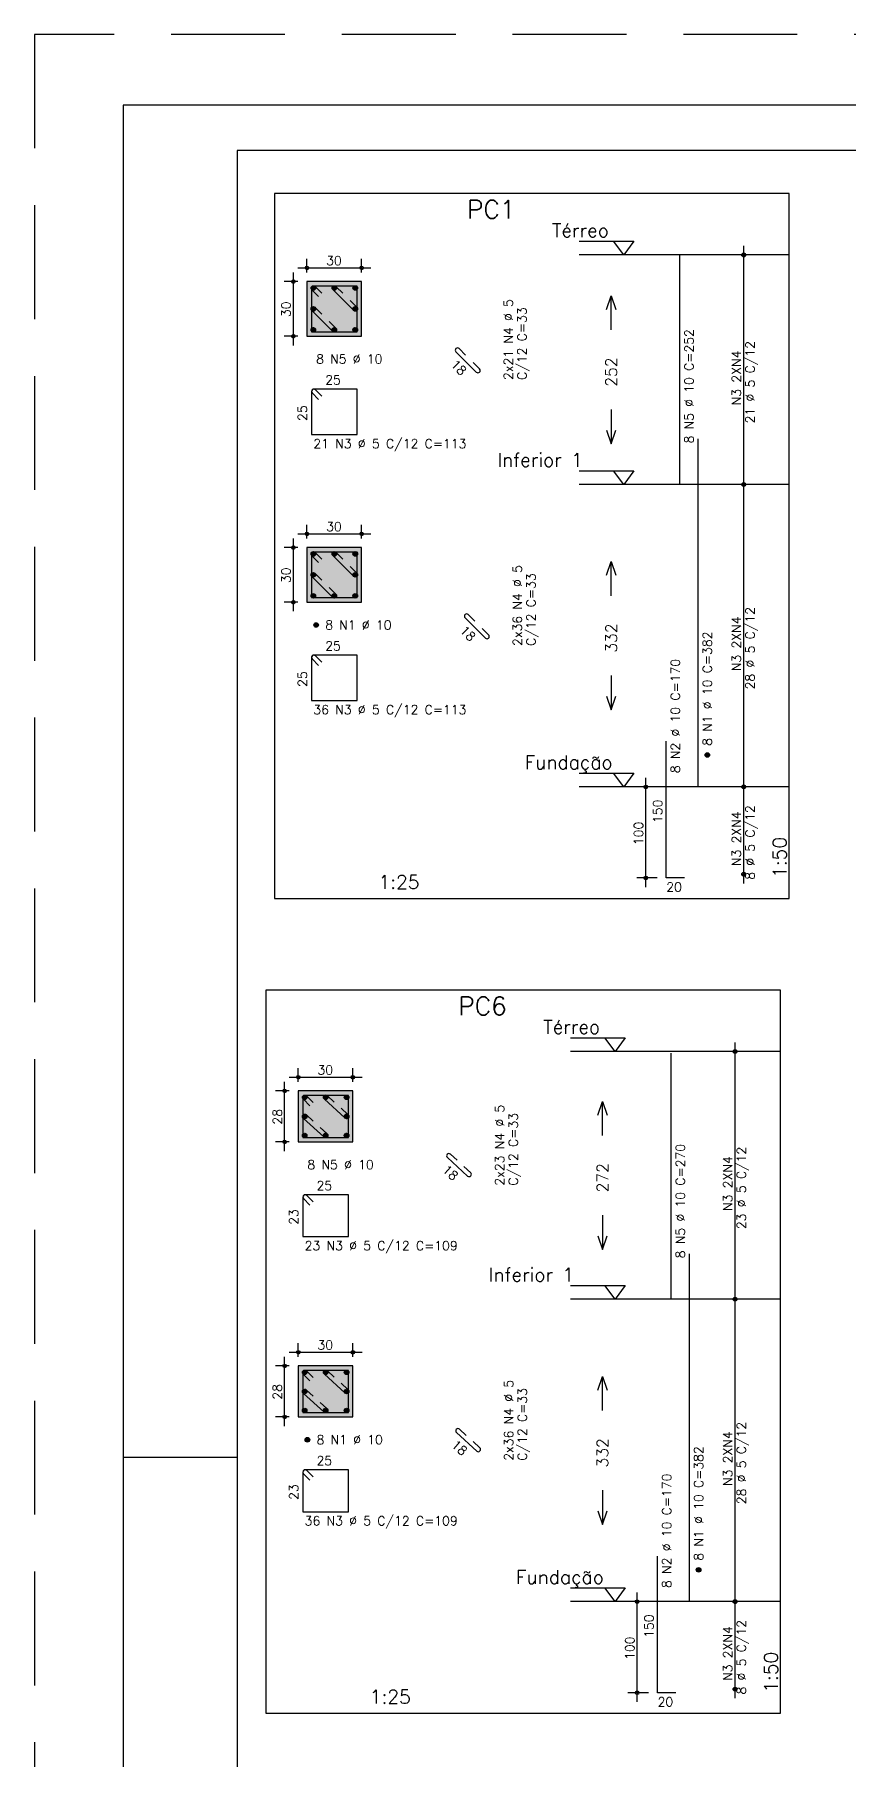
# Model space of a CAD drawing. Extents: x -1.9 to 86, y -1.2 to 61.3.
# Drawn here: x -1.95 to 15.93, y 23.43 to 61.31 of the extents above; entities that cross this region are included whole.
import ezdxf

# ---------------------------------------------------------------- set-up
doc = ezdxf.new("R2010")
doc.units = 0
doc.header["$MEASUREMENT"] = 0
doc.linetypes.add('ESTILO_TQS_0001', pattern=[0.45, 0.3, -0.15])
doc.linetypes.add('HIDDEN', pattern=[0.375, 0.25, -0.125])
doc.layers.get('0').update_dxf_attribs({"linetype": 'CONTINUOUS'})
doc.layers.get('Defpoints').update_dxf_attribs({"linetype": 'CONTINUOUS'})
for name, color, linetype in [('ARQ_FOLHA', 7, 'CONTINUOUS'), ('PENA_01', 1, 'CONTINUOUS'), ('PENA_02', 2, 'CONTINUOUS'), ('PENA_03', 3, 'CONTINUOUS'), ('PENA_04', 4, 'CONTINUOUS'), ('PENA_05', 5, 'CONTINUOUS'), ('PENA_06', 6, 'CONTINUOUS'), ('PENA_10', 253, 'CONTINUOUS')]:
    doc.layers.add(name, color=color, linetype=linetype)
doc.styles.get("Standard").update_dxf_attribs({"font": 'ROMANS.SHX'})

# ---------------------------------------------------------------- blocks, each defined once
blk = doc.blocks.new('FOLHA A1 - 841 X 594')
at = {"layer": 'ARQ_FOLHA', "color": 1}
blk.add_line((-816, 297), (-841, 297), dxfattribs=at)
for points in [[(-841, 0), (0, 0), (0, 594), (-841, 594)], [(-816, 10), (-10, 10), (-10, 584), (-816, 584)]]:
    blk.add_lwpolyline(points, close=True, dxfattribs=at)
at = {"layer": 'Defpoints', "color": 8, "linetype": 'HIDDEN', "ltscale": 100}
blk.add_lwpolyline([(-860.5, 609.5), (-860.5, -15.5), (19.5, -15.5), (19.5, 609.5)], close=True, dxfattribs=at)
blk = doc.blocks.new('*U23')
blk.add_blockref('FOLHA A1 - 841 X 594', (0, 0))

msp = doc.modelspace()

# ---------------------------------------------------------------- linework, layer by layer
at = {"layer": 'PENA_01', "linetype": 'Continuous'}
for p, q in [((13.624, 51.225), (13.624, 56.665)), ((3.734, 54.48), (3.734, 56.08)), ((3.834, 56.18), (5.434, 56.18)), ((4.034, 56.08), (4.034, 56.38)), ((5.234, 56.08), (5.234, 56.38)), ((3.834, 55.88), (3.534, 55.88)), ((3.834, 54.68), (3.534, 54.68)), ((13.624, 44.585), (13.624, 51.625)), ((4.034, 50.24), (4.034, 50.54)), ((5.234, 50.24), (5.234, 50.54)), ((3.834, 50.04), (3.534, 50.04)), ((3.734, 48.64), (3.734, 50.24)), ((3.834, 50.34), (5.434, 50.34)), ((3.834, 48.84), (3.534, 48.84)), ((11.724, 44.785), (11.274, 44.785)), ((11.474, 42.585), (11.474, 44.985)), ((13.624, 42.665), (13.624, 44.985)), ((11.724, 42.785), (11.274, 42.785)), ((13.433, 33.334), (13.433, 39.174)), ((3.543, 36.789), (3.543, 38.309)), ((3.643, 38.409), (5.243, 38.409)), ((3.843, 38.309), (3.843, 38.609)), ((5.043, 38.309), (5.043, 38.609)), ((3.643, 38.109), (3.343, 38.109)), ((3.643, 36.989), (3.343, 36.989)), ((13.433, 26.694), (13.433, 33.734)), ((3.543, 30.749), (3.543, 32.269)), ((3.643, 32.369), (5.243, 32.369)), ((3.843, 32.269), (3.843, 32.569)), ((5.043, 32.269), (5.043, 32.569)), ((3.643, 32.069), (3.343, 32.069)), ((3.643, 30.949), (3.343, 30.949)), ((11.533, 26.894), (11.083, 26.894)), ((11.283, 24.694), (11.283, 27.094)), ((13.433, 24.774), (13.433, 27.094)), ((11.533, 24.894), (11.083, 24.894))]:
    msp.add_line(p, q, dxfattribs=at)
at = {"layer": 'PENA_01', "linetype": 'ESTILO_TQS_0001'}
for points in [[(4.034, 54.68), (5.234, 54.68), (5.234, 55.88), (4.034, 55.88), (4.034, 54.68)], [(4.034, 48.84), (5.234, 48.84), (5.234, 50.04), (4.034, 50.04), (4.034, 48.84)], [(3.843, 36.989), (5.043, 36.989), (5.043, 38.109), (3.843, 38.109), (3.843, 36.989)], [(3.843, 30.949), (5.043, 30.949), (5.043, 32.069), (3.843, 32.069), (3.843, 30.949)]]:
    msp.add_lwpolyline(points, dxfattribs=at)
at = {"layer": 'PENA_02', "linetype": 'Continuous'}
for points in [[(10.614, 55.27), (10.714, 55.57), (10.814, 55.27)], [(10.714, 54.82), (10.714, 55.57)], [(10.714, 53.07), (10.714, 52.32)], [(10.614, 52.62), (10.714, 52.32), (10.814, 52.62)], [(10.614, 49.43), (10.714, 49.73), (10.814, 49.43)], [(10.714, 48.98), (10.714, 49.73)], [(10.714, 47.23), (10.714, 46.48)], [(10.614, 46.78), (10.714, 46.48), (10.814, 46.78)], [(10.423, 37.579), (10.523, 37.879), (10.623, 37.579)], [(10.523, 37.129), (10.523, 37.879)], [(10.523, 35.379), (10.523, 34.629)], [(10.423, 34.929), (10.523, 34.629), (10.623, 34.929)], [(10.423, 31.539), (10.523, 31.839), (10.623, 31.539)], [(10.523, 31.089), (10.523, 31.839)], [(10.523, 29.339), (10.523, 28.589)], [(10.423, 28.889), (10.523, 28.589), (10.623, 28.889)]]:
    msp.add_lwpolyline(points, dxfattribs=at)
for centre, radius in [((13.624, 56.465), 0.0416), ((13.624, 56.465), 0.0208), ((4.034, 56.18), 0.04), ((4.034, 56.18), 0.02), ((5.234, 56.18), 0.04), ((5.234, 56.18), 0.02), ((3.734, 55.88), 0.04), ((3.734, 55.88), 0.02), ((3.734, 54.68), 0.04), ((3.734, 54.68), 0.02), ((13.624, 51.425), 0.0416), ((13.624, 51.425), 0.0416), ((13.624, 51.425), 0.0208), ((13.624, 51.425), 0.0208), ((4.034, 50.34), 0.04), ((5.234, 50.34), 0.04), ((3.734, 50.04), 0.04), ((3.734, 50.04), 0.02), ((4.034, 50.34), 0.02), ((5.234, 50.34), 0.02), ((3.734, 48.84), 0.04), ((3.734, 48.84), 0.02), ((11.474, 44.785), 0.04), ((11.474, 44.785), 0.02), ((13.624, 44.785), 0.0416), ((13.624, 44.785), 0.0416), ((13.624, 44.785), 0.0208), ((13.624, 44.785), 0.0208), ((11.474, 42.785), 0.04), ((11.474, 42.785), 0.02), ((13.624, 42.865), 0.0416), ((13.624, 42.865), 0.0208), ((13.433, 38.974), 0.0416), ((13.433, 38.974), 0.0208), ((3.843, 38.409), 0.04), ((3.843, 38.409), 0.02), ((5.043, 38.409), 0.04), ((5.043, 38.409), 0.02), ((3.543, 38.109), 0.04), ((3.543, 38.109), 0.02), ((3.543, 36.989), 0.04), ((3.543, 36.989), 0.02), ((13.433, 33.534), 0.0416), ((13.433, 33.534), 0.0416), ((13.433, 33.534), 0.0208), ((13.433, 33.534), 0.0208), ((3.843, 32.369), 0.04), ((3.843, 32.369), 0.02), ((5.043, 32.369), 0.04), ((5.043, 32.369), 0.02), ((3.543, 32.069), 0.04), ((3.543, 32.069), 0.02), ((3.543, 30.949), 0.04), ((3.543, 30.949), 0.02), ((11.283, 26.894), 0.04), ((11.283, 26.894), 0.02), ((13.433, 26.894), 0.0416), ((13.433, 26.894), 0.0416), ((13.433, 26.894), 0.0208), ((13.433, 26.894), 0.0208), ((13.433, 24.974), 0.0416), ((11.283, 24.894), 0.04), ((11.283, 24.894), 0.02), ((13.433, 24.974), 0.0208)]:
    msp.add_circle(centre, radius, dxfattribs=at)
at = {"layer": 'PENA_03', "linetype": 'Continuous'}
for p, q in [((13.624, 56.465), (13.624, 56.465)), ((4.034, 55.88), (4.034, 55.88)), ((4.034, 55.88), (4.034, 55.88)), ((4.125, 55.733), (4.181, 55.789)), ((4.125, 55.747), (4.167, 55.789)), ((4.127, 55.721), (4.192, 55.786)), ((4.132, 55.712), (4.202, 55.781)), ((4.139, 55.704), (4.209, 55.775)), ((4.146, 55.698), (4.216, 55.767)), ((4.156, 55.693), (4.221, 55.758)), ((4.167, 55.69), (4.223, 55.747)), ((4.181, 55.69), (4.223, 55.733)), ((4.585, 55.733), (4.641, 55.789)), ((4.585, 55.747), (4.627, 55.789)), ((4.587, 55.721), (4.652, 55.786)), ((4.592, 55.712), (4.662, 55.781)), ((4.599, 55.704), (4.669, 55.775)), ((4.606, 55.698), (4.676, 55.767)), ((4.616, 55.693), (4.681, 55.758)), ((4.627, 55.69), (4.683, 55.747)), ((4.641, 55.69), (4.683, 55.733)), ((5.045, 55.733), (5.101, 55.789)), ((5.045, 55.747), (5.087, 55.789)), ((5.047, 55.721), (5.112, 55.786)), ((5.052, 55.712), (5.122, 55.781)), ((5.059, 55.704), (5.129, 55.775)), ((5.066, 55.698), (5.136, 55.767)), ((5.076, 55.693), (5.141, 55.758)), ((5.087, 55.69), (5.143, 55.747)), ((5.101, 55.69), (5.143, 55.733)), ((5.234, 55.88), (5.234, 55.88)), ((4.125, 55.273), (4.181, 55.329)), ((4.125, 55.287), (4.167, 55.329)), ((4.127, 55.261), (4.192, 55.326)), ((4.132, 55.252), (4.202, 55.321)), ((4.139, 55.244), (4.209, 55.315)), ((4.146, 55.238), (4.216, 55.307)), ((5.045, 55.273), (5.101, 55.329)), ((5.045, 55.287), (5.087, 55.329)), ((5.047, 55.261), (5.112, 55.326)), ((5.052, 55.252), (5.122, 55.321)), ((5.059, 55.244), (5.129, 55.315)), ((5.066, 55.238), (5.136, 55.307)), ((4.156, 55.233), (4.221, 55.298)), ((4.167, 55.23), (4.223, 55.287)), ((4.181, 55.23), (4.223, 55.273)), ((5.076, 55.233), (5.141, 55.298)), ((5.087, 55.23), (5.143, 55.287)), ((5.101, 55.23), (5.143, 55.273)), ((4.034, 54.68), (4.034, 54.68)), ((4.125, 54.813), (4.181, 54.869)), ((4.125, 54.827), (4.167, 54.869)), ((4.127, 54.801), (4.192, 54.866)), ((4.132, 54.792), (4.202, 54.861)), ((4.139, 54.784), (4.209, 54.855)), ((4.146, 54.778), (4.216, 54.847)), ((4.156, 54.773), (4.221, 54.838)), ((4.167, 54.77), (4.223, 54.827)), ((4.181, 54.77), (4.223, 54.813)), ((4.585, 54.813), (4.641, 54.869)), ((4.585, 54.827), (4.627, 54.869)), ((4.587, 54.801), (4.652, 54.866)), ((4.592, 54.792), (4.662, 54.861)), ((4.599, 54.784), (4.669, 54.855)), ((4.606, 54.778), (4.676, 54.847)), ((4.616, 54.773), (4.681, 54.838)), ((4.627, 54.77), (4.683, 54.827)), ((4.641, 54.77), (4.683, 54.813)), ((5.045, 54.813), (5.101, 54.869)), ((5.045, 54.827), (5.087, 54.869)), ((5.047, 54.801), (5.112, 54.866)), ((5.052, 54.792), (5.122, 54.861)), ((5.059, 54.784), (5.129, 54.855)), ((5.066, 54.778), (5.136, 54.847)), ((5.076, 54.773), (5.141, 54.838)), ((5.087, 54.77), (5.143, 54.827)), ((5.101, 54.77), (5.143, 54.813)), ((13.624, 51.425), (13.624, 51.425)), ((13.624, 51.425), (13.624, 51.425)), ((4.034, 50.04), (4.034, 50.04)), ((4.034, 50.04), (4.034, 50.04)), ((5.234, 50.04), (5.234, 50.04)), ((4.034, 48.84), (4.034, 48.84)), ((11.924, 44.785), (11.924, 44.785)), ((13.624, 44.785), (13.624, 44.785)), ((13.624, 44.785), (13.624, 44.785)), ((13.624, 42.865), (13.624, 42.865)), ((11.924, 42.785), (11.924, 42.785)), ((13.433, 38.974), (13.433, 38.974)), ((3.843, 38.109), (3.843, 38.109)), ((3.843, 38.109), (3.843, 38.109)), ((3.933, 37.962), (3.99, 38.019)), ((3.933, 37.976), (3.976, 38.019)), ((3.936, 37.951), (4.001, 38.016)), ((3.941, 37.942), (4.01, 38.011)), ((3.947, 37.934), (4.018, 38.005)), ((3.955, 37.928), (4.024, 37.997)), ((3.964, 37.923), (4.029, 37.988)), ((3.976, 37.92), (4.032, 37.976)), ((3.99, 37.92), (4.032, 37.962)), ((4.393, 37.962), (4.45, 38.019)), ((4.393, 37.976), (4.436, 38.019)), ((4.396, 37.951), (4.461, 38.016)), ((4.401, 37.942), (4.47, 38.011)), ((4.407, 37.934), (4.478, 38.005)), ((4.415, 37.928), (4.484, 37.997)), ((4.424, 37.923), (4.489, 37.988)), ((4.436, 37.92), (4.492, 37.976)), ((4.45, 37.92), (4.492, 37.962)), ((4.853, 37.962), (4.91, 38.019)), ((4.853, 37.976), (4.896, 38.019)), ((4.856, 37.951), (4.921, 38.016)), ((4.861, 37.942), (4.93, 38.011)), ((4.867, 37.934), (4.938, 38.005)), ((4.875, 37.928), (4.944, 37.997)), ((4.884, 37.923), (4.949, 37.988)), ((4.896, 37.92), (4.952, 37.976)), ((4.91, 37.92), (4.952, 37.962)), ((5.043, 38.109), (5.043, 38.109)), ((3.933, 37.542), (3.99, 37.599)), ((3.933, 37.556), (3.976, 37.599)), ((3.936, 37.531), (4.001, 37.596)), ((3.941, 37.522), (4.01, 37.591)), ((3.947, 37.514), (4.018, 37.585)), ((3.955, 37.508), (4.024, 37.577)), ((3.964, 37.503), (4.029, 37.568)), ((3.976, 37.5), (4.032, 37.556)), ((3.99, 37.5), (4.032, 37.542)), ((4.853, 37.542), (4.91, 37.599)), ((4.853, 37.556), (4.896, 37.599)), ((4.856, 37.531), (4.921, 37.596)), ((4.861, 37.522), (4.93, 37.591)), ((4.867, 37.514), (4.938, 37.585)), ((4.875, 37.508), (4.944, 37.577)), ((4.884, 37.503), (4.949, 37.568)), ((4.896, 37.5), (4.952, 37.556)), ((4.91, 37.5), (4.952, 37.542)), ((3.933, 37.122), (3.99, 37.179)), ((3.933, 37.136), (3.976, 37.179)), ((3.936, 37.111), (4.001, 37.176)), ((3.941, 37.102), (4.01, 37.171)), ((3.947, 37.094), (4.018, 37.165)), ((3.955, 37.088), (4.024, 37.157)), ((3.964, 37.083), (4.029, 37.148)), ((3.976, 37.08), (4.032, 37.136)), ((3.99, 37.08), (4.032, 37.122)), ((4.393, 37.122), (4.45, 37.179)), ((4.393, 37.136), (4.436, 37.179)), ((4.396, 37.111), (4.461, 37.176)), ((4.401, 37.102), (4.47, 37.171)), ((4.407, 37.094), (4.478, 37.165)), ((4.415, 37.088), (4.484, 37.157)), ((4.424, 37.083), (4.489, 37.148)), ((4.436, 37.08), (4.492, 37.136)), ((4.45, 37.08), (4.492, 37.122)), ((4.853, 37.122), (4.91, 37.179)), ((4.853, 37.136), (4.896, 37.179)), ((4.856, 37.111), (4.921, 37.176)), ((4.861, 37.102), (4.93, 37.171)), ((4.867, 37.094), (4.938, 37.165)), ((4.875, 37.088), (4.944, 37.157)), ((4.884, 37.083), (4.949, 37.148)), ((4.896, 37.08), (4.952, 37.136)), ((4.91, 37.08), (4.952, 37.122)), ((3.843, 36.989), (3.843, 36.989)), ((13.433, 33.534), (13.433, 33.534)), ((13.433, 33.534), (13.433, 33.534)), ((3.843, 32.069), (3.843, 32.069)), ((3.843, 32.069), (3.843, 32.069)), ((5.043, 32.069), (5.043, 32.069)), ((3.843, 30.949), (3.843, 30.949)), ((11.733, 26.894), (11.733, 26.894)), ((13.433, 26.894), (13.433, 26.894)), ((13.433, 26.894), (13.433, 26.894)), ((11.733, 24.894), (11.733, 24.894)), ((13.433, 24.974), (13.433, 24.974))]:
    msp.add_line(p, q, dxfattribs=at)
for points in [[(3.324, 42.335), (14.624, 42.335), (14.624, 57.815), (3.324, 57.815), (3.324, 42.335)], [(10.014, 56.765), (11.214, 56.765), (10.989, 56.465), (10.764, 56.765)], [(14.624, 56.465), (10.014, 56.465)], [(4.034, 54.68), (5.234, 54.68), (5.234, 55.88), (4.034, 55.88), (4.034, 54.68)], [(10.014, 51.725), (11.214, 51.725), (10.989, 51.425), (10.764, 51.725)], [(14.624, 51.425), (10.014, 51.425)], [(4.034, 48.84), (5.234, 48.84), (5.234, 50.04), (4.034, 50.04), (4.034, 48.84)], [(10.014, 45.085), (11.214, 45.085), (10.989, 44.785), (10.764, 45.085)], [(14.624, 44.785), (10.014, 44.785)], [(3.133, 24.444), (14.433, 24.444), (14.433, 40.324), (3.133, 40.324), (3.133, 24.444)], [(9.823, 39.274), (11.023, 39.274), (10.798, 38.974), (10.573, 39.274)], [(14.433, 38.974), (9.823, 38.974)], [(3.843, 36.989), (5.043, 36.989), (5.043, 38.109), (3.843, 38.109), (3.843, 36.989)], [(9.823, 33.834), (11.023, 33.834), (10.798, 33.534), (10.573, 33.834)], [(14.433, 33.534), (9.823, 33.534)], [(3.843, 30.949), (5.043, 30.949), (5.043, 32.069), (3.843, 32.069), (3.843, 30.949)], [(9.823, 27.194), (11.023, 27.194), (10.798, 26.894), (10.573, 27.194)], [(14.433, 26.894), (9.823, 26.894)]]:
    msp.add_lwpolyline(points, dxfattribs=at)
for centre in [(4.174, 55.74), (4.634, 55.74), (5.094, 55.74), (4.174, 55.28), (5.094, 55.28), (4.174, 54.82), (4.634, 54.82), (5.094, 54.82), (4.174, 49.9), (4.634, 49.9), (5.094, 49.9), (4.174, 49.44), (5.094, 49.44), (4.174, 48.98), (4.634, 48.98), (5.094, 48.98), (4.234, 48.34), (12.824, 45.485), (3.983, 37.969), (4.443, 37.969), (4.903, 37.969), (3.983, 37.549), (4.903, 37.549), (3.983, 37.129), (4.443, 37.129), (4.903, 37.129), (3.983, 31.929), (4.443, 31.929), (4.903, 31.929), (3.983, 31.509), (4.903, 31.509), (3.983, 31.089), (4.443, 31.089), (4.903, 31.089), (4.043, 30.449), (12.633, 27.594)]:
    msp.add_circle(centre, 0.05, dxfattribs=at)
for points in [[(4.224, 55.74), (4.149, 55.783), (4.127, 55.757)], [(4.224, 55.74), (4.127, 55.757), (4.127, 55.723)], [(4.224, 55.74), (4.127, 55.723), (4.149, 55.696)], [(4.224, 55.74), (4.183, 55.789), (4.149, 55.783)], [(4.224, 55.74), (4.149, 55.696), (4.183, 55.69)], [(4.224, 55.74), (4.212, 55.772), (4.183, 55.789)], [(4.224, 55.74), (4.183, 55.69), (4.212, 55.707)], [(4.224, 55.74), (4.212, 55.707), (4.224, 55.74)], [(4.684, 55.74), (4.609, 55.783), (4.587, 55.757)], [(4.684, 55.74), (4.587, 55.757), (4.587, 55.723)], [(4.684, 55.74), (4.587, 55.723), (4.609, 55.696)], [(4.684, 55.74), (4.643, 55.789), (4.609, 55.783)], [(4.684, 55.74), (4.609, 55.696), (4.643, 55.69)], [(4.684, 55.74), (4.672, 55.772), (4.643, 55.789)], [(4.684, 55.74), (4.643, 55.69), (4.672, 55.707)], [(4.684, 55.74), (4.672, 55.707), (4.684, 55.74)], [(5.144, 55.74), (5.069, 55.783), (5.047, 55.757)], [(5.144, 55.74), (5.047, 55.757), (5.047, 55.723)], [(5.144, 55.74), (5.047, 55.723), (5.069, 55.696)], [(5.144, 55.74), (5.103, 55.789), (5.069, 55.783)], [(5.144, 55.74), (5.069, 55.696), (5.103, 55.69)], [(5.144, 55.74), (5.132, 55.772), (5.103, 55.789)], [(5.144, 55.74), (5.103, 55.69), (5.132, 55.707)], [(5.144, 55.74), (5.132, 55.707), (5.144, 55.74)], [(4.224, 55.28), (4.149, 55.323), (4.127, 55.297)], [(4.224, 55.28), (4.183, 55.329), (4.149, 55.323)], [(4.224, 55.28), (4.212, 55.312), (4.183, 55.329)], [(5.144, 55.28), (5.069, 55.323), (5.047, 55.297)], [(5.144, 55.28), (5.103, 55.329), (5.069, 55.323)], [(5.144, 55.28), (5.132, 55.312), (5.103, 55.329)], [(4.224, 55.28), (4.127, 55.297), (4.127, 55.263)], [(4.224, 55.28), (4.127, 55.263), (4.149, 55.236)], [(4.224, 55.28), (4.149, 55.236), (4.183, 55.23)], [(4.224, 55.28), (4.183, 55.23), (4.212, 55.247)], [(4.224, 55.28), (4.212, 55.247), (4.224, 55.28)], [(5.144, 55.28), (5.047, 55.297), (5.047, 55.263)], [(5.144, 55.28), (5.047, 55.263), (5.069, 55.236)], [(5.144, 55.28), (5.069, 55.236), (5.103, 55.23)], [(5.144, 55.28), (5.103, 55.23), (5.132, 55.247)], [(5.144, 55.28), (5.132, 55.247), (5.144, 55.28)], [(4.224, 54.82), (4.149, 54.863), (4.127, 54.837)], [(4.224, 54.82), (4.127, 54.837), (4.127, 54.803)], [(4.224, 54.82), (4.127, 54.803), (4.149, 54.776)], [(4.224, 54.82), (4.183, 54.869), (4.149, 54.863)], [(4.224, 54.82), (4.149, 54.776), (4.183, 54.77)], [(4.224, 54.82), (4.212, 54.852), (4.183, 54.869)], [(4.224, 54.82), (4.183, 54.77), (4.212, 54.787)], [(4.224, 54.82), (4.212, 54.787), (4.224, 54.82)], [(4.684, 54.82), (4.609, 54.863), (4.587, 54.837)], [(4.684, 54.82), (4.587, 54.837), (4.587, 54.803)], [(4.684, 54.82), (4.587, 54.803), (4.609, 54.776)], [(4.684, 54.82), (4.643, 54.869), (4.609, 54.863)], [(4.684, 54.82), (4.609, 54.776), (4.643, 54.77)], [(4.684, 54.82), (4.672, 54.852), (4.643, 54.869)], [(4.684, 54.82), (4.643, 54.77), (4.672, 54.787)], [(4.684, 54.82), (4.672, 54.787), (4.684, 54.82)], [(5.144, 54.82), (5.069, 54.863), (5.047, 54.837)], [(5.144, 54.82), (5.047, 54.837), (5.047, 54.803)], [(5.144, 54.82), (5.047, 54.803), (5.069, 54.776)], [(5.144, 54.82), (5.103, 54.869), (5.069, 54.863)], [(5.144, 54.82), (5.069, 54.776), (5.103, 54.77)], [(5.144, 54.82), (5.132, 54.852), (5.103, 54.869)], [(5.144, 54.82), (5.103, 54.77), (5.132, 54.787)], [(5.144, 54.82), (5.132, 54.787), (5.144, 54.82)], [(4.224, 49.9), (4.149, 49.943), (4.127, 49.917)], [(4.224, 49.9), (4.127, 49.917), (4.127, 49.883)], [(4.224, 49.9), (4.127, 49.883), (4.149, 49.856)], [(4.224, 49.9), (4.183, 49.949), (4.149, 49.943)], [(4.224, 49.9), (4.149, 49.856), (4.183, 49.85)], [(4.224, 49.9), (4.212, 49.932), (4.183, 49.949)], [(4.224, 49.9), (4.183, 49.85), (4.212, 49.867)], [(4.224, 49.9), (4.212, 49.867), (4.224, 49.9)], [(4.684, 49.9), (4.609, 49.943), (4.587, 49.917)], [(4.684, 49.9), (4.587, 49.917), (4.587, 49.883)], [(4.684, 49.9), (4.587, 49.883), (4.609, 49.856)], [(4.684, 49.9), (4.643, 49.949), (4.609, 49.943)], [(4.684, 49.9), (4.609, 49.856), (4.643, 49.85)], [(4.684, 49.9), (4.672, 49.932), (4.643, 49.949)], [(4.684, 49.9), (4.643, 49.85), (4.672, 49.867)], [(4.684, 49.9), (4.672, 49.867), (4.684, 49.9)], [(5.144, 49.9), (5.069, 49.943), (5.047, 49.917)], [(5.144, 49.9), (5.047, 49.917), (5.047, 49.883)], [(5.144, 49.9), (5.047, 49.883), (5.069, 49.856)], [(5.144, 49.9), (5.103, 49.949), (5.069, 49.943)], [(5.144, 49.9), (5.069, 49.856), (5.103, 49.85)], [(5.144, 49.9), (5.132, 49.932), (5.103, 49.949)], [(5.144, 49.9), (5.103, 49.85), (5.132, 49.867)], [(5.144, 49.9), (5.132, 49.867), (5.144, 49.9)], [(4.224, 49.44), (4.149, 49.483), (4.127, 49.457)], [(4.224, 49.44), (4.127, 49.457), (4.127, 49.423)], [(4.224, 49.44), (4.127, 49.423), (4.149, 49.396)], [(4.224, 49.44), (4.183, 49.489), (4.149, 49.483)], [(4.224, 49.44), (4.149, 49.396), (4.183, 49.39)], [(4.224, 49.44), (4.212, 49.472), (4.183, 49.489)], [(4.224, 49.44), (4.183, 49.39), (4.212, 49.407)], [(4.224, 49.44), (4.212, 49.407), (4.224, 49.44)], [(5.144, 49.44), (5.069, 49.483), (5.047, 49.457)], [(5.144, 49.44), (5.047, 49.457), (5.047, 49.423)], [(5.144, 49.44), (5.047, 49.423), (5.069, 49.396)], [(5.144, 49.44), (5.103, 49.489), (5.069, 49.483)], [(5.144, 49.44), (5.069, 49.396), (5.103, 49.39)], [(5.144, 49.44), (5.132, 49.472), (5.103, 49.489)], [(5.144, 49.44), (5.103, 49.39), (5.132, 49.407)], [(5.144, 49.44), (5.132, 49.407), (5.144, 49.44)], [(4.224, 48.98), (4.149, 49.023), (4.127, 48.997)], [(4.224, 48.98), (4.127, 48.997), (4.127, 48.963)], [(4.224, 48.98), (4.127, 48.963), (4.149, 48.936)], [(4.224, 48.98), (4.183, 49.029), (4.149, 49.023)], [(4.224, 48.98), (4.149, 48.936), (4.183, 48.93)], [(4.224, 48.98), (4.212, 49.012), (4.183, 49.029)], [(4.224, 48.98), (4.183, 48.93), (4.212, 48.947)], [(4.224, 48.98), (4.212, 48.947), (4.224, 48.98)], [(4.684, 48.98), (4.609, 49.023), (4.587, 48.997)], [(4.684, 48.98), (4.587, 48.997), (4.587, 48.963)], [(4.684, 48.98), (4.587, 48.963), (4.609, 48.936)], [(4.684, 48.98), (4.643, 49.029), (4.609, 49.023)], [(4.684, 48.98), (4.609, 48.936), (4.643, 48.93)], [(4.684, 48.98), (4.672, 49.012), (4.643, 49.029)], [(4.684, 48.98), (4.643, 48.93), (4.672, 48.947)], [(4.684, 48.98), (4.672, 48.947), (4.684, 48.98)], [(5.144, 48.98), (5.069, 49.023), (5.047, 48.997)], [(5.144, 48.98), (5.047, 48.997), (5.047, 48.963)], [(5.144, 48.98), (5.047, 48.963), (5.069, 48.936)], [(5.144, 48.98), (5.103, 49.029), (5.069, 49.023)], [(5.144, 48.98), (5.069, 48.936), (5.103, 48.93)], [(5.144, 48.98), (5.132, 49.012), (5.103, 49.029)], [(5.144, 48.98), (5.103, 48.93), (5.132, 48.947)], [(5.144, 48.98), (5.132, 48.947), (5.144, 48.98)], [(4.284, 48.34), (4.209, 48.383), (4.187, 48.357)], [(4.284, 48.34), (4.187, 48.357), (4.187, 48.323)], [(4.284, 48.34), (4.187, 48.323), (4.209, 48.296)], [(4.284, 48.34), (4.243, 48.389), (4.209, 48.383)], [(4.284, 48.34), (4.209, 48.296), (4.243, 48.29)], [(4.284, 48.34), (4.272, 48.372), (4.243, 48.389)], [(4.284, 48.34), (4.243, 48.29), (4.272, 48.307)], [(4.284, 48.34), (4.272, 48.307), (4.284, 48.34)], [(12.874, 45.485), (12.799, 45.528), (12.777, 45.502)], [(12.874, 45.485), (12.777, 45.502), (12.777, 45.468)], [(12.874, 45.485), (12.777, 45.468), (12.799, 45.441)], [(12.874, 45.485), (12.833, 45.534), (12.799, 45.528)], [(12.874, 45.485), (12.799, 45.441), (12.833, 45.435)], [(12.874, 45.485), (12.862, 45.517), (12.833, 45.534)], [(12.874, 45.485), (12.833, 45.435), (12.862, 45.452)], [(12.874, 45.485), (12.862, 45.452), (12.874, 45.485)], [(4.033, 37.969), (3.958, 38.013), (3.936, 37.986)], [(4.033, 37.969), (3.936, 37.986), (3.936, 37.952)], [(4.033, 37.969), (3.936, 37.952), (3.958, 37.926)], [(4.033, 37.969), (3.991, 38.019), (3.958, 38.013)], [(4.033, 37.969), (3.958, 37.926), (3.991, 37.92)], [(4.033, 37.969), (4.021, 38.002), (3.991, 38.019)], [(4.033, 37.969), (3.991, 37.92), (4.021, 37.937)], [(4.033, 37.969), (4.021, 37.937), (4.033, 37.969)], [(4.493, 37.969), (4.418, 38.013), (4.396, 37.986)], [(4.493, 37.969), (4.396, 37.986), (4.396, 37.952)], [(4.493, 37.969), (4.396, 37.952), (4.418, 37.926)], [(4.493, 37.969), (4.451, 38.019), (4.418, 38.013)], [(4.493, 37.969), (4.418, 37.926), (4.451, 37.92)], [(4.493, 37.969), (4.481, 38.002), (4.451, 38.019)], [(4.493, 37.969), (4.451, 37.92), (4.481, 37.937)], [(4.493, 37.969), (4.481, 37.937), (4.493, 37.969)], [(4.953, 37.969), (4.878, 38.013), (4.856, 37.986)], [(4.953, 37.969), (4.856, 37.986), (4.856, 37.952)], [(4.953, 37.969), (4.856, 37.952), (4.878, 37.926)], [(4.953, 37.969), (4.911, 38.019), (4.878, 38.013)], [(4.953, 37.969), (4.878, 37.926), (4.911, 37.92)], [(4.953, 37.969), (4.941, 38.002), (4.911, 38.019)], [(4.953, 37.969), (4.911, 37.92), (4.941, 37.937)], [(4.953, 37.969), (4.941, 37.937), (4.953, 37.969)], [(4.033, 37.549), (3.958, 37.593), (3.936, 37.566)], [(4.033, 37.549), (3.936, 37.566), (3.936, 37.532)], [(4.033, 37.549), (3.936, 37.532), (3.958, 37.506)], [(4.033, 37.549), (3.991, 37.599), (3.958, 37.593)], [(4.033, 37.549), (3.958, 37.506), (3.991, 37.5)], [(4.033, 37.549), (4.021, 37.582), (3.991, 37.599)], [(4.033, 37.549), (3.991, 37.5), (4.021, 37.517)], [(4.033, 37.549), (4.021, 37.517), (4.033, 37.549)], [(4.953, 37.549), (4.878, 37.593), (4.856, 37.566)], [(4.953, 37.549), (4.856, 37.566), (4.856, 37.532)], [(4.953, 37.549), (4.856, 37.532), (4.878, 37.506)], [(4.953, 37.549), (4.911, 37.599), (4.878, 37.593)], [(4.953, 37.549), (4.878, 37.506), (4.911, 37.5)], [(4.953, 37.549), (4.941, 37.582), (4.911, 37.599)], [(4.953, 37.549), (4.911, 37.5), (4.941, 37.517)], [(4.953, 37.549), (4.941, 37.517), (4.953, 37.549)], [(4.033, 37.129), (3.958, 37.173), (3.936, 37.146)], [(4.033, 37.129), (3.936, 37.146), (3.936, 37.112)], [(4.033, 37.129), (3.936, 37.112), (3.958, 37.086)], [(4.033, 37.129), (3.991, 37.179), (3.958, 37.173)], [(4.033, 37.129), (3.958, 37.086), (3.991, 37.08)], [(4.033, 37.129), (4.021, 37.162), (3.991, 37.179)], [(4.033, 37.129), (3.991, 37.08), (4.021, 37.097)], [(4.033, 37.129), (4.021, 37.097), (4.033, 37.129)], [(4.493, 37.129), (4.418, 37.173), (4.396, 37.146)], [(4.493, 37.129), (4.396, 37.146), (4.396, 37.112)], [(4.493, 37.129), (4.396, 37.112), (4.418, 37.086)], [(4.493, 37.129), (4.451, 37.179), (4.418, 37.173)], [(4.493, 37.129), (4.418, 37.086), (4.451, 37.08)], [(4.493, 37.129), (4.481, 37.162), (4.451, 37.179)], [(4.493, 37.129), (4.451, 37.08), (4.481, 37.097)], [(4.493, 37.129), (4.481, 37.097), (4.493, 37.129)], [(4.953, 37.129), (4.878, 37.173), (4.856, 37.146)], [(4.953, 37.129), (4.856, 37.146), (4.856, 37.112)], [(4.953, 37.129), (4.856, 37.112), (4.878, 37.086)], [(4.953, 37.129), (4.911, 37.179), (4.878, 37.173)], [(4.953, 37.129), (4.878, 37.086), (4.911, 37.08)], [(4.953, 37.129), (4.941, 37.162), (4.911, 37.179)], [(4.953, 37.129), (4.911, 37.08), (4.941, 37.097)], [(4.953, 37.129), (4.941, 37.097), (4.953, 37.129)], [(4.033, 31.929), (3.958, 31.973), (3.936, 31.946)], [(4.033, 31.929), (3.936, 31.946), (3.936, 31.912)], [(4.033, 31.929), (3.936, 31.912), (3.958, 31.886)], [(4.033, 31.929), (3.991, 31.979), (3.958, 31.973)], [(4.033, 31.929), (3.958, 31.886), (3.991, 31.88)], [(4.033, 31.929), (4.021, 31.962), (3.991, 31.979)], [(4.033, 31.929), (3.991, 31.88), (4.021, 31.897)], [(4.033, 31.929), (4.021, 31.897), (4.033, 31.929)], [(4.493, 31.929), (4.418, 31.973), (4.396, 31.946)], [(4.493, 31.929), (4.396, 31.946), (4.396, 31.912)], [(4.493, 31.929), (4.396, 31.912), (4.418, 31.886)], [(4.493, 31.929), (4.451, 31.979), (4.418, 31.973)], [(4.493, 31.929), (4.418, 31.886), (4.451, 31.88)], [(4.493, 31.929), (4.481, 31.962), (4.451, 31.979)], [(4.493, 31.929), (4.451, 31.88), (4.481, 31.897)], [(4.493, 31.929), (4.481, 31.897), (4.493, 31.929)], [(4.953, 31.929), (4.878, 31.973), (4.856, 31.946)], [(4.953, 31.929), (4.856, 31.946), (4.856, 31.912)], [(4.953, 31.929), (4.856, 31.912), (4.878, 31.886)], [(4.953, 31.929), (4.911, 31.979), (4.878, 31.973)], [(4.953, 31.929), (4.878, 31.886), (4.911, 31.88)], [(4.953, 31.929), (4.941, 31.962), (4.911, 31.979)], [(4.953, 31.929), (4.911, 31.88), (4.941, 31.897)], [(4.953, 31.929), (4.941, 31.897), (4.953, 31.929)], [(4.033, 31.509), (3.958, 31.553), (3.936, 31.526)], [(4.033, 31.509), (3.936, 31.526), (3.936, 31.492)], [(4.033, 31.509), (3.936, 31.492), (3.958, 31.466)], [(4.033, 31.509), (3.991, 31.559), (3.958, 31.553)], [(4.033, 31.509), (3.958, 31.466), (3.991, 31.46)], [(4.033, 31.509), (4.021, 31.542), (3.991, 31.559)], [(4.033, 31.509), (3.991, 31.46), (4.021, 31.477)], [(4.033, 31.509), (4.021, 31.477), (4.033, 31.509)], [(4.953, 31.509), (4.878, 31.553), (4.856, 31.526)], [(4.953, 31.509), (4.856, 31.526), (4.856, 31.492)], [(4.953, 31.509), (4.856, 31.492), (4.878, 31.466)], [(4.953, 31.509), (4.911, 31.559), (4.878, 31.553)], [(4.953, 31.509), (4.878, 31.466), (4.911, 31.46)], [(4.953, 31.509), (4.941, 31.542), (4.911, 31.559)], [(4.953, 31.509), (4.911, 31.46), (4.941, 31.477)], [(4.953, 31.509), (4.941, 31.477), (4.953, 31.509)], [(4.033, 31.089), (3.958, 31.133), (3.936, 31.106)], [(4.033, 31.089), (3.936, 31.106), (3.936, 31.072)], [(4.033, 31.089), (3.936, 31.072), (3.958, 31.046)], [(4.033, 31.089), (3.991, 31.139), (3.958, 31.133)], [(4.033, 31.089), (3.958, 31.046), (3.991, 31.04)], [(4.033, 31.089), (4.021, 31.122), (3.991, 31.139)], [(4.033, 31.089), (3.991, 31.04), (4.021, 31.057)], [(4.033, 31.089), (4.021, 31.057), (4.033, 31.089)], [(4.493, 31.089), (4.418, 31.133), (4.396, 31.106)], [(4.493, 31.089), (4.396, 31.106), (4.396, 31.072)], [(4.493, 31.089), (4.396, 31.072), (4.418, 31.046)], [(4.493, 31.089), (4.451, 31.139), (4.418, 31.133)], [(4.493, 31.089), (4.418, 31.046), (4.451, 31.04)], [(4.493, 31.089), (4.481, 31.122), (4.451, 31.139)], [(4.493, 31.089), (4.451, 31.04), (4.481, 31.057)], [(4.493, 31.089), (4.481, 31.057), (4.493, 31.089)], [(4.953, 31.089), (4.878, 31.133), (4.856, 31.106)], [(4.953, 31.089), (4.856, 31.106), (4.856, 31.072)], [(4.953, 31.089), (4.856, 31.072), (4.878, 31.046)], [(4.953, 31.089), (4.911, 31.139), (4.878, 31.133)], [(4.953, 31.089), (4.878, 31.046), (4.911, 31.04)], [(4.953, 31.089), (4.941, 31.122), (4.911, 31.139)], [(4.953, 31.089), (4.911, 31.04), (4.941, 31.057)], [(4.953, 31.089), (4.941, 31.057), (4.953, 31.089)], [(4.093, 30.449), (4.018, 30.493), (3.996, 30.466)], [(4.093, 30.449), (3.996, 30.466), (3.996, 30.432)], [(4.093, 30.449), (3.996, 30.432), (4.018, 30.406)], [(4.093, 30.449), (4.051, 30.499), (4.018, 30.493)], [(4.093, 30.449), (4.018, 30.406), (4.051, 30.4)], [(4.093, 30.449), (4.081, 30.482), (4.051, 30.499)], [(4.093, 30.449), (4.051, 30.4), (4.081, 30.417)], [(4.093, 30.449), (4.081, 30.417), (4.093, 30.449)], [(12.683, 27.594), (12.608, 27.638), (12.586, 27.611)], [(12.683, 27.594), (12.586, 27.611), (12.586, 27.577)], [(12.683, 27.594), (12.586, 27.577), (12.608, 27.551)], [(12.683, 27.594), (12.641, 27.644), (12.608, 27.638)], [(12.683, 27.594), (12.608, 27.551), (12.641, 27.545)], [(12.683, 27.594), (12.671, 27.627), (12.641, 27.644)], [(12.683, 27.594), (12.641, 27.545), (12.671, 27.562)], [(12.683, 27.594), (12.671, 27.562), (12.683, 27.594)]]:
    msp.add_solid(points, dxfattribs=at)
at = {"layer": 'PENA_04', "linetype": 'Continuous'}
for p, q in [((4.134, 55.73), (4.134, 54.78)), ((4.149, 55.694), (4.29, 55.553)), ((5.134, 55.78), (4.184, 55.78)), ((4.361, 55.624), (4.219, 55.765)), ((4.606, 55.697), (5.052, 55.251)), ((4.818, 55.626), (4.676, 55.768)), ((5.134, 54.78), (5.134, 55.78)), ((4.358, 55.166), (4.216, 55.308)), ((5.122, 55.322), (4.981, 55.463)), ((4.146, 55.237), (4.592, 54.791)), ((4.662, 54.862), (4.521, 55.003)), ((4.134, 54.78), (5.134, 54.78)), ((4.134, 49.89), (4.134, 48.94)), ((4.149, 49.854), (4.29, 49.713)), ((5.134, 49.94), (4.184, 49.94)), ((4.361, 49.784), (4.219, 49.925)), ((4.606, 49.857), (5.052, 49.411)), ((4.818, 49.786), (4.676, 49.928)), ((5.122, 49.482), (4.981, 49.623)), ((5.134, 48.94), (5.134, 49.94)), ((4.146, 49.397), (4.592, 48.951)), ((4.358, 49.326), (4.216, 49.468)), ((4.134, 48.94), (5.134, 48.94)), ((4.662, 49.022), (4.521, 49.163)), ((3.943, 37.959), (3.943, 37.089)), ((3.957, 37.924), (4.099, 37.783)), ((4.943, 38.009), (3.993, 38.009)), ((4.169, 37.853), (4.028, 37.995)), ((4.416, 37.926), (4.862, 37.519)), ((4.631, 37.865), (4.484, 38)), ((4.943, 37.089), (4.943, 38.009)), ((3.956, 37.506), (4.402, 37.099)), ((4.171, 37.445), (4.024, 37.58)), ((4.929, 37.593), (4.781, 37.728)), ((4.469, 37.173), (4.321, 37.308)), ((3.943, 37.089), (4.943, 37.089)), ((3.943, 31.919), (3.943, 31.049)), ((3.957, 31.884), (4.099, 31.743)), ((4.943, 31.969), (3.993, 31.969)), ((4.169, 31.813), (4.028, 31.955)), ((4.416, 31.886), (4.862, 31.479)), ((4.631, 31.825), (4.484, 31.96)), ((4.943, 31.049), (4.943, 31.969)), ((3.956, 31.466), (4.402, 31.059)), ((4.171, 31.405), (4.024, 31.54)), ((4.929, 31.553), (4.781, 31.688)), ((4.469, 31.133), (4.321, 31.268)), ((3.943, 31.049), (4.943, 31.049))]:
    msp.add_line(p, q, dxfattribs=at)
for centre, start, end in [((4.184, 55.73), 45, 180), ((4.184, 55.73), 90, 225), ((4.641, 55.733), 45, 225), ((4.181, 55.273), 45, 225), ((5.087, 55.287), 225, 45), ((4.627, 54.827), 225, 45), ((4.184, 49.89), 45, 180), ((4.184, 49.89), 90, 225), ((4.641, 49.893), 45, 225), ((4.181, 49.433), 45, 225), ((5.087, 49.447), 225, 45), ((4.627, 48.987), 225, 45), ((3.993, 37.959), 45, 180), ((3.993, 37.959), 90, 225), ((4.45, 37.963), 47.6026, 227.6026), ((3.99, 37.543), 47.6026, 227.6026), ((4.895, 37.556), 227.6026, 47.6026), ((4.435, 37.136), 227.6026, 47.6026), ((3.993, 31.919), 45, 180), ((3.993, 31.919), 90, 225), ((4.45, 31.923), 47.6026, 227.6026), ((3.99, 31.503), 47.6026, 227.6026), ((4.895, 31.516), 227.6026, 47.6026), ((4.435, 31.096), 227.6026, 47.6026)]:
    msp.add_arc(centre, 0.05, start, end, dxfattribs=at)
at = {"layer": 'PENA_05', "linetype": 'Continuous'}
for p, q in [((12.224, 51.425), (12.224, 56.465)), ((7.306, 54.337), (7.752, 53.891)), ((7.518, 54.266), (7.376, 54.408)), ((7.822, 53.962), (7.681, 54.103)), ((4.134, 53.47), (4.134, 52.52)), ((4.149, 53.434), (4.29, 53.293)), ((5.134, 53.52), (4.184, 53.52)), ((4.361, 53.364), (4.219, 53.505)), ((5.134, 52.52), (5.134, 53.52)), ((4.134, 52.52), (5.134, 52.52)), ((12.624, 44.785), (12.624, 52.425)), ((7.506, 48.497), (7.952, 48.051)), ((7.718, 48.426), (7.576, 48.568)), ((8.022, 48.122), (7.881, 48.263)), ((4.134, 47.63), (4.134, 46.68)), ((4.149, 47.594), (4.29, 47.453)), ((5.134, 47.68), (4.184, 47.68)), ((4.361, 47.524), (4.219, 47.665)), ((5.134, 46.68), (5.134, 47.68)), ((4.134, 46.68), (5.134, 46.68)), ((11.924, 42.785), (11.924, 45.785)), ((12.324, 42.785), (11.924, 42.785)), ((12.033, 33.534), (12.033, 38.934)), ((7.116, 36.646), (7.562, 36.239)), ((7.331, 36.585), (7.184, 36.72)), ((7.629, 36.313), (7.481, 36.448)), ((3.943, 35.779), (3.943, 34.909)), ((3.957, 35.744), (4.099, 35.603)), ((4.943, 35.829), (3.993, 35.829)), ((4.169, 35.673), (4.028, 35.815)), ((4.943, 34.909), (4.943, 35.829)), ((3.943, 34.909), (4.943, 34.909)), ((12.433, 26.894), (12.433, 34.534)), ((7.316, 30.606), (7.762, 30.199)), ((7.531, 30.545), (7.384, 30.68)), ((7.829, 30.273), (7.681, 30.408)), ((3.943, 29.739), (3.943, 28.869)), ((3.957, 29.704), (4.099, 29.563)), ((4.943, 29.789), (3.993, 29.789)), ((4.169, 29.633), (4.028, 29.775)), ((4.943, 28.869), (4.943, 29.789)), ((3.943, 28.869), (4.943, 28.869)), ((11.733, 24.894), (11.733, 27.894)), ((12.133, 24.894), (11.733, 24.894))]:
    msp.add_line(p, q, dxfattribs=at)
for centre, start, end in [((7.341, 54.373), 45, 225), ((7.787, 53.927), 225, 45), ((4.184, 53.47), 45, 180), ((4.184, 53.47), 90, 225), ((7.541, 48.533), 45, 225), ((7.987, 48.087), 225, 45), ((4.184, 47.63), 45, 180), ((4.184, 47.63), 90, 225), ((7.15, 36.683), 47.6026, 227.6026), ((7.595, 36.276), 227.6026, 47.6026), ((3.993, 35.779), 45, 180), ((3.993, 35.779), 90, 225), ((7.35, 30.643), 47.6026, 227.6026), ((7.795, 30.236), 227.6026, 47.6026), ((3.993, 29.739), 45, 180), ((3.993, 29.739), 90, 225)]:
    msp.add_arc(centre, 0.05, start, end, dxfattribs=at)
at = {"layer": 'PENA_10', "linetype": 'Continuous'}
for points in [[(4.034, 54.68), (5.234, 54.68), (5.234, 55.88)], [(4.034, 54.68), (5.234, 55.88), (4.034, 55.88)], [(4.034, 54.68), (4.034, 55.88), (4.034, 54.68)], [(4.034, 48.84), (5.234, 48.84), (5.234, 50.04)], [(4.034, 48.84), (5.234, 50.04), (4.034, 50.04)], [(4.034, 48.84), (4.034, 50.04), (4.034, 48.84)], [(3.843, 36.989), (5.043, 36.989), (5.043, 38.109)], [(3.843, 36.989), (5.043, 38.109), (3.843, 38.109)], [(3.843, 36.989), (3.843, 38.109), (3.843, 36.989)], [(3.843, 30.949), (5.043, 30.949), (5.043, 32.069)], [(3.843, 30.949), (5.043, 32.069), (3.843, 32.069)], [(3.843, 30.949), (3.843, 32.069), (3.843, 30.949)]]:
    msp.add_solid(points, dxfattribs=at)

# ---------------------------------------------------------------- block references
at = {"xscale": 0.09999999999999938, "yscale": 0.09999999999999938, "zscale": 0.09999999999999938}
msp.add_blockref('*U23', (84.1, 0.356), dxfattribs=at)

# ---------------------------------------------------------------- texts
at = {"layer": 'PENA_02', "linetype": 'Continuous'}
for s, height, p in [('252', 0.25, (10.839, 53.57)), ('332', 0.25, (10.839, 47.73)), ('1:50', 0.3, (14.564, 42.785)), ('272', 0.25, (10.648, 35.879)), ('332', 0.25, (10.648, 29.839)), ('1:50', 0.3, (14.373, 24.894))]:
    msp.add_text(s, height=height, rotation=90, dxfattribs=at).set_placement(p)
for p in [(5.604, 42.545), (5.413, 24.654)]:
    msp.add_text('1:25', height=0.3, dxfattribs=at).set_placement(p)
at = {"layer": 'PENA_03', "linetype": 'Continuous'}
for s, height, p in [('Térreo', 0.3, (9.414, 56.855)), ('30', 0.2, (4.454, 56.24)), ('4', 0.01, (14.414, 56.465)), ('8 N5 %%c 10', 0.2, (4.234, 54.08)), ('25', 0.2, (4.434, 53.62)), ('21 N3 %%c 5 C/12 C=113', 0.2, (4.174, 52.22)), ('Inferior 1', 0.3, (8.214, 51.815)), ('3', 0.01, (14.414, 51.425)), ('30', 0.2, (4.454, 50.4)), ('8 N1 %%c 10', 0.2, (4.434, 48.24)), ('25', 0.2, (4.434, 47.78)), ('36 N3 %%c 5 C/12 C=113', 0.2, (4.174, 46.38)), ('Fundação', 0.3, (8.814, 45.175)), ('1', 0.01, (14.414, 44.785)), ('20', 0.2, (11.924, 42.485)), ('Térreo', 0.3, (9.223, 39.364)), ('30', 0.2, (4.263, 38.469)), ('4', 0.01, (14.223, 38.974)), ('8 N5 %%c 10', 0.2, (4.043, 36.389)), ('25', 0.2, (4.243, 35.929)), ('23 N3 %%c 5 C/12 C=109', 0.2, (3.983, 34.609)), ('Inferior 1', 0.3, (8.023, 33.924)), ('3', 0.01, (14.223, 33.534)), ('30', 0.2, (4.263, 32.429)), ('8 N1 %%c 10', 0.2, (4.243, 30.349)), ('25', 0.2, (4.243, 29.889)), ('36 N3 %%c 5 C/12 C=109', 0.2, (3.983, 28.569)), ('Fundação', 0.3, (8.623, 27.284)), ('1', 0.01, (14.223, 26.894)), ('20', 0.2, (11.733, 24.594))]:
    msp.add_text(s, height=height, dxfattribs=at).set_placement(p)
for s, rotation, p in [('30', 90, (3.674, 55.1)), ('2x21 N4 %%c 5', 90, (8.554, 53.72)), ('C/12 C=33', 90, (8.854, 53.72)), ('8 N5 %%c 10 C=252', 90, (12.524, 52.325)), ('21 %%c 5 C/12', 90, (13.864, 52.765)), ('N3 2XN4', 90, (13.564, 53.165)), ('18', 315, (7.175, 54.044)), ('25', 90, (4.034, 52.82)), ('2x36 N4 %%c 5', 90, (8.754, 47.88)), ('30', 90, (3.674, 49.26)), ('C/12 C=33', 90, (9.054, 47.88)), ('N3 2XN4', 90, (13.564, 47.325)), ('28 %%c 5 C/12', 90, (13.864, 46.925)), ('18', 315, (7.375, 48.204)), ('8 N1 %%c 10 C=382', 90, (12.924, 45.685)), ('8 N2 %%c 10 C=170', 90, (12.224, 45.085)), ('25', 90, (4.034, 46.98)), ('150', 90, (11.834, 43.99)), ('8 %%c 5 C/12', 90, (13.864, 42.745)), ('100', 90, (11.414, 43.505)), ('N3 2XN4', 90, (13.564, 43.045)), ('28', 90, (3.483, 37.369)), ('2x23 N4 %%c 5', 90, (8.363, 36.029)), ('C/12 C=33', 90, (8.663, 36.029)), ('8 N5 %%c 10 C=270', 90, (12.333, 34.434)), ('23 %%c 5 C/12', 90, (13.673, 35.074)), ('18', 317.6026, (6.989, 36.356)), ('N3 2XN4', 90, (13.373, 35.474)), ('23', 90, (3.843, 35.169)), ('28', 90, (3.483, 31.329)), ('2x36 N4 %%c 5', 90, (8.563, 29.989)), ('C/12 C=33', 90, (8.863, 29.989)), ('28 %%c 5 C/12', 90, (13.673, 29.034)), ('18', 317.6026, (7.189, 30.316)), ('N3 2XN4', 90, (13.373, 29.434)), ('8 N1 %%c 10 C=382', 90, (12.733, 27.794)), ('8 N2 %%c 10 C=170', 90, (12.033, 27.194)), ('23', 90, (3.843, 29.129)), ('150', 90, (11.643, 26.099)), ('N3 2XN4', 90, (13.373, 25.154)), ('8 %%c 5 C/12', 90, (13.673, 24.854)), ('100', 90, (11.223, 25.614))]:
    msp.add_text(s, height=0.2, rotation=rotation, dxfattribs=at).set_placement(p)
at = {"layer": 'PENA_06', "linetype": 'Continuous'}
for s, p in [('PC1', (7.549, 57.265)), ('PC6', (7.358, 39.774))]:
    msp.add_text(s, height=0.4, dxfattribs=at).set_placement(p)

doc.saveas('drawing.dxf')
